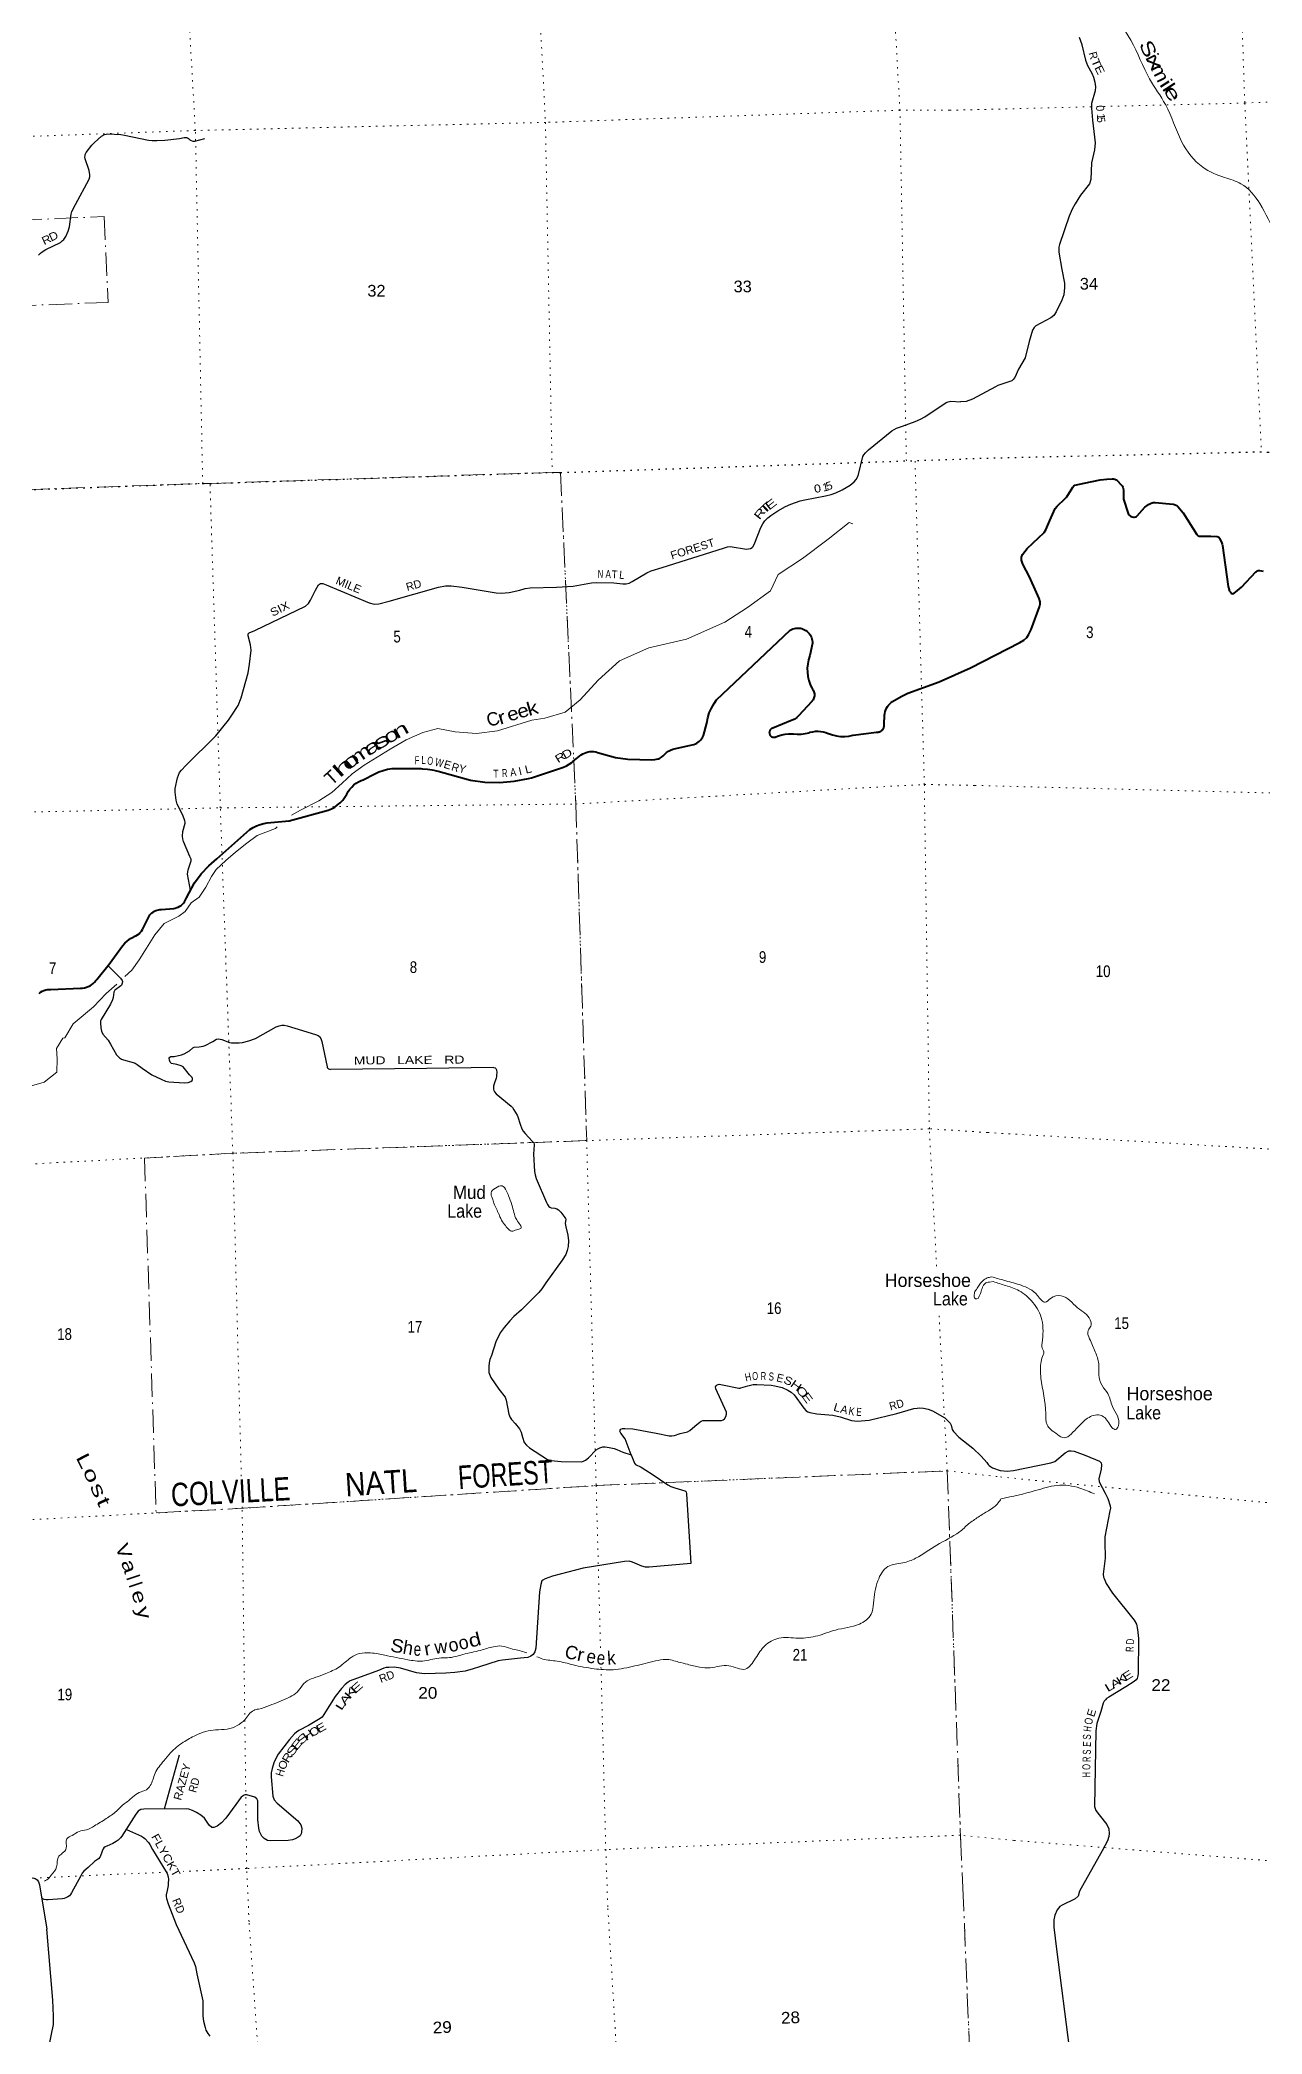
# Model space of a CAD drawing. Header units: feet. Extents: x 733631 to 986127, y 195788 to 388968.
# Drawn here: x 814074 to 832401, y 288752 to 318662 of the extents above; entities that cross this region are included whole.
import ezdxf
from ezdxf.enums import TextEntityAlignment as Align

# ---------------------------------------------------------------- set-up
doc = ezdxf.new("R2010")
doc.units = ezdxf.units.FT
doc.header["$LTSCALE"] = 70
doc.linetypes.add('DOT_DASHED', pattern=[7.7, 5, -1.2, 0.3, -1.2])
doc.linetypes.add('DOTTED', pattern=[1.5, 0.3, -1.2])
for name, color, linetype, lineweight in [('26', 7, 'Continuous', 40), ('29', 7, 'Continuous', 25), ('39', 7, 'Continuous', 13), ('44', 7, 'DOT_DASHED', 13), ('6', 7, 'DOTTED', 25), ('7', 7, 'DOTTED', 13)]:
    doc.layers.add(name, color=color, linetype=linetype, lineweight=lineweight)
for name, color, linetype in [('27', 7, 'Continuous'), ('30', 7, 'Continuous'), ('41', 7, 'Continuous'), ('42', 7, 'Continuous')]:
    doc.layers.add(name, color=color, linetype=linetype)

msp = doc.modelspace()

# ---------------------------------------------------------------- linework, layer by layer
at = {"layer": '26'}
for points in [[(828911.45, 310608.39), (828815.63, 310799.14), (828795.32, 310860.5), (828792.86, 310904.26), (828810.37, 310944.56), (828880.87, 311033.8), (829133.11, 311274.85), (829158.83, 311314.26), (829218.4, 311454.2), (829297.73, 311631.28), (829326.94, 311669.94), (829444.92, 311778.96), (829471.4, 311809.25), (829562.61, 311955.67), (829579.96, 311975.7), (829595.72, 311984.46), (829735.7, 312015.6), (829971.92, 312062.09), (830075.51, 312075.57), (830152.56, 312079.07), (830172.69, 312076.45), (830195.57, 312071.69), (830213.41, 312062.87), (830226.1, 312054.54), (830288.26, 311990.6), (830305.77, 311966.07), (830313.22, 311952.49), (830319.35, 311931.46), (830321.53, 311902.99), (830322.57, 311788.36), (830325.48, 311773.77), (830390.86, 311557.03), (830399.02, 311544.24), (830409.08, 311533.29), (830428.35, 311519.27), (830454.61, 311507.01), (830473.44, 311504.82), (830487.93, 311504.65), (830508.46, 311509.2), (830516.34, 311513.58), (830529.91, 311524.53), (830601.49, 311610.56)], [(830601.49, 311610.56), (830643.29, 311653.75), (830676.32, 311680.35), (830698.45, 311694.92), (830736.98, 311714.2), (830765.87, 311723.83), (830797.53, 311725.94), (831066.61, 311700.62), (831085.87, 311695.36), (831099.78, 311690.45), (831121.77, 311677.84), (831137.53, 311664.7), (831217.88, 311570.31), (831425.15, 311243.75), (831433.9, 311232.36), (831444.4, 311224.61), (831455.79, 311220.97), (831471.55, 311219.22), (831634.3, 311220.64), (831729.83, 311213.96), (831744.72, 311210.45), (831752.02, 311205.5), (831762.23, 311190.31), (831798.56, 311112.78), (831803.82, 311098.76), (831807.91, 311076.63), (831894.27, 310464.4), (831906.7, 310413.24), (831909.98, 310401.2), (831914.58, 310392.22), (831925.08, 310377.32), (831931, 310370.98), (831939.31, 310362.65), (831946.76, 310357.83), (831955.95, 310356.08), (831963.83, 310356.96), (831968.86, 310358.05), (831976.53, 310360.9), (831981.99, 310364.18), (832003.88, 310379.95), (832092.58, 310452.72), (832309.67, 310683.73), (832316.02, 310689.65), (832328.53, 310697.1), (832342.94, 310703.01), (832351.48, 310704.54), (832364.83, 310703.88), (832418.24, 310695.12)], [(828027.23, 309241.73), (828768.83, 309621.43), (828830.51, 309657.62), (828873.41, 309697.04), (828900.55, 309736.46), (828936.05, 309820.45), (829061.65, 310156.97), (829073.9, 310199.02), (829075.66, 310234.07), (829059.9, 310284.88), (829019.73, 310373.34), (828911.45, 310608.39)], [(823445.56, 307950.96), (823471.94, 307973.95), (823500.59, 307994.05), (823531.17, 308011.04), (823563.37, 308024.75), (823564.76, 308025.25), (823857.05, 308089.71), (823880.32, 308095.7), (823902.83, 308104.09), (823924.34, 308114.79), (823944.61, 308127.67), (823963.43, 308142.61), (823980.58, 308159.43), (823995.88, 308177.95), (824009.17, 308197.97), (824020.28, 308219.27), (824024.56, 308229.24), (824072.7, 308413.74), (824088.64, 308491.77), (824112.65, 308567.7), (824144.47, 308640.7), (824183.74, 308709.98), (824222.39, 308765.01), (825325.18, 309807.28), (825344.98, 309818.38), (825365.83, 309827.35), (825387.5, 309834.09), (825409.76, 309838.53), (825432.36, 309840.62), (825455.05, 309840.33), (825477.6, 309837.67), (825499.73, 309832.67), (825521.23, 309825.39), (825541.85, 309815.89), (825561.36, 309804.3), (825579.55, 309790.73), (825596.22, 309775.33), (825611.2, 309758.27), (825624.3, 309739.74), (825635.4, 309719.94), (825644.37, 309699.09), (825651.11, 309677.42), (825655.55, 309655.16), (825657.64, 309632.56), (825657.6, 309614.49), (825617.71, 309426.34), (825599.25, 309365.97), (825587.2, 309304.01), (825581.69, 309241.12), (825582.79, 309178), (825590.48, 309115.34), (825604.67, 309053.82), (825625.22, 308994.13), (825651.9, 308936.92), (825652.38, 308936), (825661.77, 308924.04), (825669.85, 308911.16), (825676.54, 308897.5), (825681.77, 308883.22), (825685.48, 308868.48), (825687.63, 308853.42), (825688.19, 308838.22), (825687.16, 308823.05), (825684.55, 308808.07), (825680.38, 308793.44), (825674.72, 308779.33), (825667.6, 308765.89), (825659.12, 308753.27), (825649.37, 308741.6), (825647.26, 308739.37), (825448.74, 308523.08), (825425.83, 308498.12), (825400.79, 308477.17), (825394.19, 308472.97), (825382.1, 308466.95), (825369.44, 308462.23), (825356.37, 308458.86), (825352.79, 308458.18), (825067.04, 308339.36), (825060.02, 308337.46), (825053.24, 308334.84), (825046.77, 308331.53), (825040.68, 308327.55), (825035.04, 308322.96), (825029.91, 308317.81), (825025.34, 308312.14), (825021.4, 308306.03), (825018.11, 308299.55), (825015.52, 308292.75), (825013.66, 308285.72)], [(825013.66, 308285.72), (825012.54, 308278.54), (825012.17, 308271.27), (825012.57, 308264.01), (825013.73, 308256.83), (825015.63, 308249.81), (825018.25, 308243.03), (825021.57, 308236.56), (825025.54, 308230.47), (825030.13, 308224.83), (825035.29, 308219.7), (825040.95, 308215.14), (825047.06, 308211.19), (825053.55, 308207.9), (825060.34, 308205.31), (825067.37, 308203.45), (825074.56, 308202.33), (825081.82, 308201.97), (825089.08, 308202.36), (825096.26, 308203.52), (825103.28, 308205.42), (825110.06, 308208.04), (825110.92, 308208.43), (825150.36, 308222.9), (825198.3, 308238.99), (825247.67, 308249.97), (825297.91, 308255.74), (825348.48, 308256.22), (825372.26, 308254.61), (825431.62, 308249.48), (825491.2, 308250.58), (825550.33, 308257.9), (825608.37, 308271.36), (825626.05, 308276.76), (825664.33, 308286.37), (825703.41, 308291.92), (825742.85, 308293.35), (825782.22, 308290.66), (825821.1, 308283.86), (825859.06, 308273.04), (825895.67, 308258.3), (825897.93, 308257.24), (825957.19, 308237.23), (826018.21, 308223.52), (826080.33, 308216.27), (826142.87, 308215.55), (826205.14, 308221.36), (826266.46, 308233.66), (826269.07, 308234.33), (826620.9, 308279.34), (826632.15, 308279.1), (826643.37, 308280.04), (826654.42, 308282.15), (826665.2, 308285.41), (826675.57, 308289.77), (826685.44, 308295.19), (826694.68, 308301.61), (826703.2, 308308.96), (826710.9, 308317.17), (826717.71, 308326.13), (826723.54, 308335.76), (826728.33, 308345.94), (826730.05, 308350.89), (826735.78, 308375.94), (826736.55, 308400.89), (826740.64, 308534.04), (826743.59, 308561.2), (826749.37, 308587.89), (826757.9, 308613.84), (826769.1, 308638.75), (826782.84, 308662.36), (826798.97, 308684.39), (826817.32, 308704.63), (826837.69, 308722.83), (826858.67, 308738.04), (826987.71, 308814.21), (827089.57, 308862.35), (827557, 309032.29), (828027.23, 309241.73)], [(816080.85, 305636.02), (816104.49, 305640.19), (816127.57, 305646.8), (816149.83, 305655.79), (816171.03, 305667.05), (816190.93, 305680.47), (816209.33, 305695.9), (816226.01, 305713.16), (816240.79, 305732.08), (816253.52, 305752.43), (816264.05, 305774.01), (816271.74, 305794.88), (816392.97, 306017.26), (816494.31, 306151.86), (816609.17, 306275.12), (816728.21, 306379.35), (817223.74, 306817.87), (817271.61, 306849.12), (817322.47, 306875.19), (817375.79, 306895.8), (817430.96, 306910.72), (817481.98, 306919.18), (817812.17, 306951.02), (818399.4, 307110.43), (818448.46, 307130.96), (818495.11, 307156.51), (818538.83, 307186.79), (818579.15, 307221.47), (818615.62, 307260.18), (818647.85, 307302.49), (818675.47, 307347.94), (818675.64, 307348.25), (818696.45, 307386.81), (818721.16, 307422.99), (818749.53, 307456.38), (818781.23, 307486.62), (818815.92, 307513.39), (818853.21, 307536.38), (818892.71, 307555.35), (818922.44, 307566.45), (819096.49, 307651.63), (819157.9, 307682.35), (819222.18, 307706.48), (819288.63, 307723.76), (819356.52, 307734), (819389.87, 307736.39), (819759.38, 307733.03), (819784.54, 307732.8), (819809.38, 307731.04), (819888.76, 307725.43), (819991.8, 307707.18), (819997.52, 307705.76), (820022.15, 307699.64), (820047.52, 307692.65), (820530.48, 307559.61), (820748.33, 307531.37), (820967.94, 307526.05), (821186.91, 307543.71), (821402.83, 307584.17), (821444.96, 307594.83), (821926.97, 307755.33), (821970.61, 307774.37), (822012.01, 307797.85), (822050.74, 307825.54), (822065.81, 307838.1), (822168.21, 307918.61), (822190.53, 307936.71), (822214.62, 307952.37), (822240.21, 307965.43), (822267.03, 307975.74), (822294.77, 307983.19), (822323.15, 307987.7), (822351.84, 307989.22), (822380.53, 307987.73), (822408.91, 307983.25), (822436.57, 307975.86), (822707.02, 307899.59), (822892.13, 307875.96), (823252.71, 307862.67), (823294.02, 307868.41), (823318.85, 307871.87), (823344.02, 307876.89), (823351.61, 307878.95), (823367.18, 307884.99), (823382.03, 307892.63), (823396, 307901.77), (823396.72, 307902.36), (823421.66, 307925.28), (823444.98, 307950.34), (823445.56, 307950.96)], [(814063.36, 304361.79), (814085.96, 304378.18), (814110.15, 304392.12), (814135.67, 304403.46), (814162.23, 304412.06), (814189.54, 304417.85), (814217.31, 304420.74), (814237.75, 304421.01), (814685.82, 304440.21), (814715.03, 304441.31), (814743.96, 304445.46), (814772.31, 304452.6), (814799.75, 304462.67), (814825.98, 304475.55), (814850.73, 304491.11), (814873.72, 304509.16), (814894.69, 304529.52), (814913.42, 304551.96), (814926.53, 304571.06), (815112.24, 304798.52), (815311.95, 305073.2), (815348.52, 305114.02), (815389.15, 305150.79), (815433.41, 305183.11), (815480.8, 305210.64), (815485.51, 305213.02), (815512.17, 305224.77), (815537.45, 305239.23), (815561.08, 305256.26), (815574.57, 305268.31), (815599.13, 305293.33), (815611.78, 305318.31), (815693.67, 305480.01), (815702.16, 305500.12), (815712.71, 305519.23), (815725.2, 305537.13), (815739.48, 305553.62), (815755.42, 305568.54), (815772.83, 305581.7), (815791.51, 305592.98), (815811.28, 305602.24), (815831.9, 305609.38), (815853.16, 305614.33), (815874.81, 305617.03), (815896.63, 305617.45), (815899.7, 305617.32), (816080.85, 305636.02)]]:
    msp.add_lwpolyline(points, dxfattribs=at)
at = {"layer": '29'}
for p, q in [((815944.65, 292128.51), (816168.04, 292941.94)), ((814267.57, 289262.05), (814178.54, 290327.02))]:
    msp.add_line(p, q, dxfattribs=at)
for points in [[(829697.16, 318588.6), (829752.73, 318359.83), (829782.56, 318279.25), (829845.91, 318164.29), (829873.74, 318103.8), (829891.27, 318026.6), (829901.79, 317956.42), (829897.59, 317896.32), (829845.68, 317705.52), (829843.65, 317637.79), (829857.2, 317458.89), (829898.29, 317115.99), (829889.95, 317014.61), (829841.56, 316816.83), (829831.65, 316566.82), (829812.19, 316502.92), (829677.62, 316333.59), (829596.69, 316205.39), (829551.11, 316124.68), (829510.72, 316017.62), (829361.73, 315593.06), (829351.21, 315550.95), (829355.28, 315476.27), (829400.48, 315218.09), (829438.89, 315014.05), (829440.05, 314949.59), (829428.37, 314836.85), (829397.55, 314756.1), (829312.64, 314584.19), (829277.57, 314528.04), (829234.61, 314490.73), (829006.86, 314371.73), (828983, 314349.08), (828958.45, 314310.48), (828907.29, 314139.41), (828848.89, 313890.77), (828750.58, 313725.06), (828695.44, 313596.38), (828670.89, 313568.31), (828650.77, 313547.19), (828439.44, 313480.58), (828401.47, 313459.51), (828061.1, 313275.02), (827962.5, 313238.45), (827878.89, 313233.95)], [(829656.31, 318700.34), (829696.5, 318591.3), (829697.16, 318588.6)], [(814054.96, 315432.41), (814085.4, 315464.77), (814108.2, 315481.88), (814161.35, 315516.06), (814381.73, 315622.52), (814410.27, 315647.27), (814431.17, 315666.29), (814465.32, 315713.77), (814498.61, 315791.76), (814518.52, 315858.25), (814541.31, 316048.36), (814553.71, 316088.33), (814609.71, 316192.84), (814814.89, 316573.06), (814822.54, 316607.34), (814822.54, 316639.66), (814814.89, 316702.33), (814754.09, 316877.23), (814749.39, 316902.02), (814751.29, 316922.93), (814755.09, 316943.84), (814770.29, 316970.46), (814852.89, 317082.55), (814891.88, 317122.54), (814998.27, 317215.7), (815042.87, 317242.24), (815091.36, 317251.82), (815286.05, 317242.24), (815342.14, 317234.71), (815704.01, 317158.59), (815757.26, 317152.97), (815825.65, 317151.07), (815947.19, 317158.59), (816167.57, 317181.41), (816235.96, 317196.61), (816252.64, 317198.6), (816274.02, 317196.7), (816287.79, 317191.95), (816304.36, 317181.41), (816323.89, 317162.48), (816342.35, 317150.99), (816367.58, 317143.47), (816382.78, 317142.52), (816395.55, 317143.38), (816547.35, 317183.79)], [(821352.6, 310432), (821427.56, 310444.73), (821822.86, 310451.32), (822073.21, 310471.1), (822347.43, 310518.9), (822422.38, 310523.84), (822679.32, 310517.25), (822815.2, 310502.41), (822863.79, 310504.06), (822910.73, 310512.3), (822956.03, 310537.02), (823173.44, 310668.87), (823240.15, 310696.9), (823404.03, 310747.99), (824326.38, 311038.06), (824386.51, 311059.49), (824425.2, 311064.43), (824668.16, 311023.23), (824728.26, 311031.47), (824753.81, 311046.3), (824770.28, 311062.79), (824794.14, 311117.17), (824886.38, 311347.91), (824914.88, 311402.27), (824946.17, 311446.78), (824990.65, 311492.91), (825037.1, 311530.86), (825139.22, 311596.79), (825255.32, 311664.35), (825333.25, 311700.59), (825402.75, 311725.34), (825476.87, 311748.41), (825545.2, 311763.24), (825854.85, 311822.57), (825938.57, 311845.64), (826007.23, 311870.38), (826106.57, 311913.21), (826224.64, 311985.75), (826285.29, 312033.53), (826314.94, 312066.49), (826333.35, 312104.42), (826348.96, 312145.61), (826414.85, 312415.9), (826428.88, 312440.64), (826455.23, 312470.31), (826500.49, 312514.79), (826848.88, 312796.64), (826918.06, 312836.19), (827007.79, 312870.79), (827198.85, 312936.72), (827277.12, 312971.34), (827343.79, 313009.23), (827665.83, 313221.86), (827692.14, 313235.05), (827731.71, 313241.64), (827878.89, 313233.95)], [(816333.78, 305908.68), (816289.57, 306149.66), (816290.39, 306182.63), (816297.8, 306212.29), (816342.27, 306347.44), (816343.92, 306358.98), (816340.62, 306373.81), (816322.51, 306413.36), (816230.27, 306637.51), (816216.27, 306680.37), (816211.33, 306719.92), (816217.09, 306789.14), (816252.51, 306914.4), (816253.33, 306929.24), (816250.04, 306947.36), (816217.09, 307033.06), (816131.45, 307197.88), (816116.63, 307258.87), (816101.8, 307380.83), (816105.1, 307435.21), (816135.57, 307591.79), (816151.21, 307632.99), (816170.16, 307672.55), (816199.81, 307710.46), (816263.21, 307778.02), (816711.21, 308226.32), (816901.45, 308457.08), (816954.97, 308536.17), (817048.04, 308681.23), (817093.33, 308793.28), (817198.74, 309169.05), (817219.34, 309297.63), (817242.39, 309508.59), (817231.68, 309590.98), (817198.74, 309722.83), (817197.92, 309752.51), (817211.92, 309768.98), (817297.56, 309801.94), (818055.21, 310171.12), (818103.8, 310210.69), (818134.27, 310256.83), (818206.74, 310408.45), (818252.85, 310487.57), (818281.68, 310510.66), (818318.74, 310507.34), (818364.85, 310487.57), (819010.5, 310217.27), (819088.74, 310200.81), (819155.44, 310204.09), (819313.56, 310243.64), (820051.44, 310454.6), (820154.38, 310474.4), (820242.49, 310474.38), (820407.2, 310454.6), (820914.49, 310368.9), (820992.74, 310365.62), (821112.14, 310375.49), (821270.26, 310408.45), (821352.6, 310432)], [(815095, 304777.46), (815283.16, 304588.85), (815310.34, 304554.25), (815315.28, 304541.07), (815309.52, 304516.34), (815297.16, 304486.68), (815288.93, 304473.49), (815269.99, 304457), (815210.69, 304417.45), (815198.34, 304407.57), (815190.1, 304389.44), (815183.51, 304377.9), (815177.75, 304338.34), (815175.28, 304300.44), (815164.57, 304265.82), (815131.63, 304199.89), (814993.28, 303969.15), (814985.05, 303947.73), (814981.75, 303919.72), (814986.69, 303843.89), (814998.22, 303792.81), (815019.63, 303751.59), (815098.69, 303659.3), (815131.63, 303599.96), (815223.87, 303441.74), (815244.46, 303418.67), (815269.16, 303393.95), (815300.46, 303372.53), (815329.28, 303362.63), (815473.4, 303326.38), (815500.58, 303316.48), (815534.34, 303296.71), (815605.99, 303237.37), (815750.93, 303138.48), (815890.93, 303072.56), (815958.46, 303044.54), (816007.87, 303033), (816238.46, 303019.81), (816296.11, 303024.76), (816337.29, 303039.59), (816357.06, 303056.08), (816360.35, 303067.62), (816362, 303084.1), (816357.05, 303098.92), (816343.88, 303115.41), (816317.52, 303138.48), (816220.35, 303258.8), (816192.34, 303276.92), (816126.46, 303296.7), (816047.4, 303309.89), (816029.29, 303328.03), (816016.11, 303360.99), (816014.47, 303390.66), (816021.05, 303402.18), (816039.17, 303412.08), (816086.93, 303415.37), (816197.29, 303438.45), (816238.46, 303454.92), (816317.52, 303501.07), (816370.23, 303543.94), (816389.99, 303553.81), (816462.46, 303560.41), (816523.41, 303568.66), (816554.7, 303580.18), (816666.7, 303639.52), (816722.71, 303674.14), (816745.76, 303679.07), (816777.06, 303675.79), (816802.59, 303670.85), (816917.05, 303626.33), (816947.54, 303619.76), (817008.48, 303618.11), (817062.83, 303618.11), (817114.7, 303626.33), (817209.42, 303649.43), (817305.76, 303685.67), (817615.41, 303857.07), (817659.89, 303875.23), (817701.06, 303883.44), (817738.95, 303885.12), (817780.12, 303876.85), (817898.71, 303837.3), (818208.36, 303745), (818248.72, 303728.55), (818265.19, 303713.71), (818274.24, 303705.44), (818288.25, 303685.7), (818300.59, 303639.52), (818379.65, 303257.15)], [(818379.65, 303257.15), (818384.19, 303246.46), (818389.96, 303239.87), (818404.36, 303227.51), (818415.49, 303222.56), (818434.56, 303220.8)], [(820877.1, 303251.93), (819873.81, 303234.3), (818434.56, 303220.8)], [(820877.1, 303251.93), (820899.31, 303246.46), (820911.66, 303234.92), (820919.08, 303216.79), (820924.84, 303175.59), (820922.37, 303136.03), (820919.9, 303109.66), (820915.78, 303088.23), (820885.31, 303004.18), (820877.9, 302971.21), (820876.25, 302943.19), (820878.72, 302925.07), (820882.84, 302903.64), (820891.08, 302885.51), (820918.25, 302852.55), (821142.25, 302667.95), (821158.72, 302648.17), (821181.78, 302615.21), (821231.2, 302532.79), (821241.08, 302509.73), (821274.02, 302397.65), (821302.02, 302330.07), (821323.43, 302293.81), (821353.08, 302259.2), (821458.49, 302147.13), (821479.08, 302119.1), (821485.67, 302099.33), (821484.85, 302087.79), (821478.26, 301949.35), (821491.44, 301692.23), (821501.31, 301637.83), (821517.79, 301586.75), (821669.32, 301224.15), (821687.44, 301192.82), (821705.56, 301166.45), (821722.03, 301153.26), (821720.38, 301154.91), (821741.79, 301145.04), (821797.79, 301141.72), (821827.44, 301131.85), (821850.5, 301115.35), (821885.09, 301079.09), (821947.68, 300998.33), (821955.91, 300985.15), (821959.21, 300973.63), (821952.62, 300910.98), (821959.21, 300861.55), (821992.15, 300736.29), (821998.74, 300650.58), (821993.8, 300564.86), (821982.27, 300507.17), (821959.21, 300446.21), (821906.5, 300360.5), (821662.73, 300017.68), (821599.32, 299930.31), (821557.32, 299872.64), (821293.79, 299615.53), (821181.78, 299516.64), (821120.02, 299452.34), (821036.84, 299351.82), (820975.07, 299267.75), (820911.66, 299134.26), (820845.78, 298929.89), (820823.54, 298868.89), (820810.36, 298819.44), (820806.25, 298765.07), (820808.71, 298674.4), (820834.59, 298601.02)], [(820834.59, 298601.02), (820955.31, 298423.88), (821049.19, 298305.2), (821067.31, 298259.06), (821108.48, 298048.09), (821128.25, 298001.94), (821146.37, 297968.98), (821199.08, 297909.65), (821264.96, 297830.53), (821292.96, 297781.08), (821311.08, 297705.27), (821337.43, 297626.16), (821372.02, 297583.3), (821414.84, 297543.75), (821684.96, 297372.34), (821739.32, 297355.86), (821890.85, 297342.67), (822193.92, 297336.08), (822227.27, 297343.49), (822258.15, 297359.15), (822299.33, 297395.41), (822417.92, 297514.08), (822448.39, 297537.15), (822468.98, 297547.04), (822516.75, 297560.23), (822548.86, 297561.88), (822612.28, 297550.34), (822688.05, 297533.86), (822727.99, 297521.5), (822813.22, 297481.12), (822938.4, 297441.56)], [(822938.4, 297441.56), (822852.75, 297678.9), (822786.86, 297764.6), (822772.86, 297794.27), (822774.51, 297809.1), (822786.86, 297823.94), (822812.39, 297835.47), (822846.16, 297837.12), (822964.75, 297830.53), (823313.93, 297764.6), (823511.58, 297725.05), (823548.64, 297723.4), (823591.47, 297731.64), (823676.29, 297758.01), (823785.82, 297786.03), (823821.24, 297804.16), (823893.71, 297870.09), (823972.77, 297936.01), (823992.53, 297947.55), (824013.94, 297954.14), (824045.24, 297955.79), (824295.6, 297955.79), (824321.95, 297964.03), (824341.71, 297978.86), (824361.48, 298015.13), (824371.36, 298049.73), (824368.07, 298081.05), (824209.95, 298430.47), (824205, 298461.78), (824214.89, 298476.61), (824229.72, 298489.8), (824246.18, 298496.39), (824257.71, 298498.04), (824308.78, 298489.8), (824557.48, 298442), (824574.78, 298442), (824585.49, 298443.65), (824690.9, 298476.62), (824769.13, 298493.09), (824822.67, 298496.39), (825037.61, 298484.85), (825092.79, 298476.62), (825203.14, 298448.59), (825290.44, 298410.69), (825341.49, 298377.72), (825382.68, 298338.17), (825527.62, 298140.39), (825567.15, 298099.18), (825590.21, 298084.35), (825619.86, 298074.46), (825725.27, 298054.68), (825962.45, 298034.9), (826074.46, 298008.53), (826246.57, 297957.44), (826291.87, 297949.2), (826340.46, 297947.55), (826390.7, 297949.2), (826509.29, 297962.38), (826924.35, 298061.27), (827181.3, 298133.79), (827227.42, 298142.04), (827261.18, 298145.33), (827326.24, 298140.39), (827393.78, 298125.55), (827458.01, 298100.83), (827642.49, 297995.35), (827700.14, 297942.61), (827724.84, 297916.24), (827741.31, 297883.27), (827756.14, 297820.64), (827774.25, 297790.97), (827853.31, 297705.27), (828064.14, 297540.45), (828189.32, 297421.78), (828274.97, 297322.89), (828294.33, 297294.87), (828309.15, 297278.39), (828327.68, 297263.56), (828359.39, 297246.25), (828472.62, 297204.22)], [(822938.4, 297441.56), (822988.23, 297317.12), (823007.17, 297295.7), (823092.82, 297256.15), (823158.7, 297210), (823257.53, 297150.66), (823488.12, 296992.44), (823537.53, 296966.06), (823593.53, 296946.29), (823745.07, 296900.14), (823754.95, 296893.54), (823763.18, 296883.65), (823771.42, 296853.99), (823837.3, 295812.34), (823211.41, 295753.01), (823157.05, 295756.29), (823099.41, 295772.79), (822961.05, 295832.12), (822909.99, 295845.29), (822842.46, 295838.71), (822223.15, 295739.82), (821761.97, 295621.16), (821649.97, 295581.6), (821617.02, 295561.8), (821602.2, 295548.62), (821584.08, 295495.89), (821564.32, 295383.82), (821511.61, 294539.95), (821498.43, 294483.89), (821472.08, 294447.65), (821435.84, 294421.26), (821393.02, 294401.5), (821281.02, 294388.32), (821010.9, 294361.95), (820946.65, 294348.74), (820668.3, 294263.06), (820571.12, 294230.07), (820450.89, 294197.13), (820297.7, 294174.04), (820161, 294164.17), (819841.46, 294157.56), (819719.58, 294170.76), (819481.92, 294239.6)], [(828472.62, 297204.22), (828579.76, 297196.58), (828674.44, 297203.6), (829235.54, 297319.4), (829292.32, 297339.86), (829450.72, 297471.92), (829505.57, 297498.36), (829540.64, 297501.87), (829581.26, 297495.86), (829758.1, 297429.07), (829961.46, 297347.47), (829987.28, 297320.22), (829993.03, 297287.82), (829989.31, 297223.5), (829950.95, 297079.03), (829958.76, 297034.58), (830048.82, 296865.12), (830087.72, 296784.26), (830122.78, 296675.48), (830126.29, 296640.39), (830118.52, 296601.98), (830045.64, 296210.52), (830042.69, 296140.79), (830046.99, 295892.91), (830017.59, 295652.57), (830021.09, 295606.96), (830031.51, 295585.66), (830063.18, 295512.21), (830158.02, 295367.39), (830484.76, 294958.33), (830519.08, 294899.87), (830535.01, 294821.39), (830548.73, 294686.87), (830543.62, 294155.94), (830534.88, 294105.79), (830527.86, 294086.49), (830512.06, 294064.7), (830482.76, 294038.55), (830356.51, 293960.35), (830101.76, 293805.03), (830070.21, 293784.7), (830053.02, 293765.39), (830035.15, 293744.35), (830017.59, 293713.79), (829981.39, 293590.78), (829922.91, 293410.25), (829908.51, 293301.16), (829887.85, 292166.28), (829905.85, 292107.06), (829959.13, 292042.86), (830072.59, 291894.61), (830101.77, 291829.4), (830108.78, 291759.22), (830105.28, 291713.6), (830082.77, 291651.02), (830004.08, 291500.3), (829663.44, 290897.66)], [(819481.92, 294239.6), (819388.51, 294256.45), (819307.8, 294253.15), (819267.73, 294249.28), (819233.69, 294239.96), (819149.68, 294207), (818728.03, 294048.78), (818696.18, 294028.42), (818653.91, 293996.03), (818596.26, 293936.7), (818504.02, 293818.03), (818332.72, 293547.73), (818306.37, 293508.18), (818253.66, 293468.62), (818102.13, 293382.92), (817957.19, 293303.8), (817922.85, 293280.13), (817894.6, 293257.65), (817818.83, 293171.95), (817649.42, 292950.48), (817621.19, 292908.24), (817581.65, 292822.53), (817555.3, 292736.83), (817544.01, 292668.64), (817542.12, 292611.57), (817568.47, 292321.49), (817586.6, 292265.45), (817634.36, 292216.01), (817944.01, 291952.3), (817988.49, 291889.67), (818003.31, 291840.22), (817998.37, 291780.89), (817991.78, 291754.52), (817976.95, 291728.15), (817945.66, 291705.07), (817904.48, 291682), (817863.31, 291665.52), (817799.07, 291655.63), (817527.3, 291649.04), (817489.41, 291655.63), (817438.36, 291685.3), (817400.48, 291721.55), (817369.18, 291790.78), (817357.65, 291840.22), (817344.47, 291972.08), (817344.47, 292248.97), (817326.36, 292281.94), (817298.35, 292308.3), (817179.76, 292341.27), (817154.23, 292341.26), (817135.3, 292337.97), (817094.11, 292308.3), (817015.05, 292196.23), (816863.52, 291991.85), (816796, 291922.63), (816731.75, 291873.18), (816680.7, 291850.11), (816652.69, 291853.41), (816613.16, 291886.37), (816540.69, 291991.85), (816489.64, 292038.01), (816422.1, 292077.56), (816361.16, 292103.93), (816307.63, 292123.7), (816270.57, 292130.3), (815631.85, 292126.79)], [(813048.4, 292500.45), (813149.32, 292387.4), (813343.68, 292206.1), (813365.09, 292178.08), (813379.91, 292150.07), (813402.97, 292080.84), (813416.15, 291998.43), (813452.39, 291164.46), (813456.5, 291138.08), (813466.39, 291123.25), (813491.92, 291098.53), (813528.98, 291080.4), (813550.39, 291073.81), (813584.98, 291073.81), (813965.45, 291093.58), (814003.34, 291083.69), (814032.16, 291065.57), (814054.4, 291037.55), (814068.4, 290993.05), (814178.54, 290327.02)], [(815631.85, 292126.79), (815590.32, 292122.05), (815564.79, 292107.22), (815549.14, 292095.68), (815512.09, 292051.18), (815304.55, 291721.54), (815280.67, 291693.52), (815248.55, 291662.21), (815218.08, 291639.13), (815169.49, 291612.76), (815080.55, 291573.21), (815055.02, 291561.67), (815034.43, 291546.84), (815022.08, 291530.35), (815008.08, 291494.09), (814975.96, 291413.33), (814971.84, 291405.09), (814952.07, 291382.02), (814892.78, 291339.17), (814800.54, 291253.46), (814731.36, 291194.12), (814708.31, 291167.76), (814688.54, 291124.9), (814546.89, 290871.08), (814534.53, 290848), (814517.24, 290828.23), (814495, 290810.09), (814461.24, 290795.27), (814440.64, 290787.02), (814408.54, 290778.79), (814197.71, 290765.6), (814173.82, 290763.95), (814140.87, 290770.54), (814104.53, 290791.9)], [(815372.99, 291818.94), (815598.55, 291721.53), (815625.73, 291703.4), (815647.96, 291685.27), (815700.67, 291625.94), (815721.26, 291596.27), (815763.26, 291520.45), (815980.67, 291161.15), (815996.32, 291113.35), (816000.44, 291068.85), (815999.62, 291014.46), (815997.14, 290979.85), (815980.67, 290904.04), (815969.14, 290843.05), (815969.14, 290816.68), (815974.08, 290785.37), (815997.14, 290706.25), (816117.97, 290397.9)], [(829663.44, 290897.66), (829645.25, 290821.39), (829598.37, 290781.34), (829401.65, 290688.02), (829370.88, 290665.36), (829328.11, 290614.43), (829295.15, 290536.03), (829277.55, 290467.26), (829279.21, 290354.19), (829317.19, 290024.94), (829511.96, 288508.02)], [(816117.97, 290397.9), (816385.29, 289823.09), (816405.9, 289764.99), (816430.24, 289658.14), (816516.42, 289253.27), (816520.16, 289170.78), (816520.16, 289020.82), (816527.66, 288945.86), (816551.08, 288853.08), (816564.19, 288811.84), (816593.22, 288760.29), (816625.06, 288720.91)], [(814855.11, 286402.18), (814844.53, 286571.85), (814822.05, 286718.06), (814788.33, 286856.76), (814750.88, 286969.22), (814713.4, 287070.45), (814660.96, 287179.16), (814428.69, 287554.05), (814363.12, 287683.39), (814271.34, 287876.45), (814235.74, 287972.05), (814203.9, 288116.38), (814190.78, 288223.23), (814188.92, 288348.81), (814203.9, 288528.75), (814248.86, 288753.68), (814276.95, 288898.02), (814278.83, 289023.6), (814267.57, 289262.05)]]:
    msp.add_lwpolyline(points, dxfattribs=at)
at = {"layer": '39'}
for p, q in [((828314.37, 300032.33), (828368.83, 300037.78)), ((828339.18, 300108.41), (828366.47, 300105.49))]:
    msp.add_line(p, q, dxfattribs=at)
for points in [[(817847.22, 307034.02), (817980.95, 307106.81), (818255.5, 307249.39), (818453.92, 307376.21), (818605.38, 307512.96), (818758.76, 307651.83), (818934.7, 307783.66), (819131.3, 307906.35), (819328.07, 308025), (819568.31, 308165.96), (819816.19, 308272.86), (820039.87, 308334.07), (820299.02, 308283.58), (820619.71, 308258.28), (820937.33, 308299.64), (821451.73, 308459.66), (821644.61, 308487.01), (821951.84, 308578.5), (822175.82, 308765.25), (822447.53, 309057.52), (822763.73, 309349.87), (823207.85, 309543), (823768.13, 309672.79), (824346.96, 309926.97), (824684.56, 310149.47), (825031.15, 310396.69), (825147.23, 310643.12), (825508.31, 310882.93), (825895.32, 311174.58), (826211.45, 311424.41), (826262.92, 311404.58)], [(815349.09, 304613.47), (815453.96, 304711.45), (815564.22, 304864.47), (815675.39, 305041.83), (815797.73, 305239.96), (815937.52, 305410.57), (816155.98, 305517.38), (816251.84, 305590.41), (816344.06, 305717.33), (816461.42, 305803.87), (816561.78, 305952.37), (816649.38, 306114.44), (816717.47, 306216.87), (816860.85, 306353.24), (817006.81, 306477.58), (817178.54, 306613.26), (817331.01, 306727.79), (817460.04, 306780.47), (817607.23, 306834.01), (817631.94, 306856.66)], [(813912.38, 302964.08), (814140.01, 303027.5), (814327.23, 303178.09), (814332.16, 303378.76), (814322.9, 303536.24), (814417.02, 303688.49), (814449.21, 303692.04), (814575.04, 303902.49), (814878.6, 304161.85), (815069.64, 304361.21), (815226.58, 304501.04)]]:
    msp.add_lwpolyline(points, dxfattribs=at)
for points in [[(827536.53, 322443.3), (827757.9, 322315.15), (828049.71, 322409.32), (828526.92, 322308.55), (828785.04, 322116.43), (829060.65, 321943.17), (829368.24, 321833.8), (829878.91, 321596.89), (830241.77, 321095.52), (830239.05, 320470.84), (830163.35, 320118.23), (830191.21, 319755.48), (830156.06, 319186.14), (830432.96, 318657.19), (830713.87, 318075.84), (830952.96, 317690.95), (831194.34, 317138.39), (831510.36, 316752.44), (831839.9, 316597.44), (832084.19, 316503.82), (832368.56, 316205.58), (832618.25, 315754.4), (832938.46, 315364.57), (833433.12, 314801.61), (833596.67, 314702.84)], [(820954.98, 301050.34), (820921.09, 301127.7), (820882.8, 301212.94), (820856.89, 301292.7), (820839.23, 301368.8), (820906.7, 301440.83), (821004.19, 301475.82), (821068.16, 301403.94), (821102.14, 301324.56), (821150.83, 301189.2), (821182.35, 301075.29), (821223.87, 300963.88), (821284.39, 300835.14), (821222.58, 300816.02), (821148.66, 300796.32), (821083.88, 300841.84), (821027.98, 300914.1), (820973.07, 301008.69), (820956.63, 301053.09)], [(828092.47, 299888.19), (828087.62, 299861.64), (828083.43, 299820.95), (828105.56, 299779.48), (828141.6, 299787.26), (828160.29, 299820.54), (828178.71, 299859.88), (828191.26, 299894.89), (828201.51, 299935.87), (828218, 299973.1), (828233.21, 299994.06), (828270.25, 300024.16), (828314.37, 300032.33)], [(828092.47, 299888.19), (828139.95, 299955.23), (828179.63, 300015.82), (828216.3, 300054), (828279.2, 300093.42), (828339.18, 300108.41)], [(828368.83, 300037.78), (828558.77, 299978.82), (828757.92, 299901.64), (828964.92, 299723.7), (829100.08, 299466.17), (829103.01, 299120.65), (829112.96, 299017.95), (829130.41, 298984.27), (829119.89, 298941.41), (829087.34, 298839.09), (829084.59, 298590.37), (829157.16, 298061.58), (829177.78, 297890.57), (829228.85, 297823.83), (829335, 297745.07), (829434.03, 297694.33), (829537.09, 297750.88), (829745.63, 297961.08), (829920.73, 298038.61), (830024.9, 298012.32), (830088.25, 297942.01), (830152.51, 297847.48), (830204.08, 297821.18), (830246.54, 297875.38), (830156.63, 298167), (830086.69, 298358.33), (830001.24, 298478.32), (829954.66, 298640.24), (829952.45, 298805.9), (829899.13, 298985.75), (829814.97, 299178.55), (829791.92, 299307.02), (829832.05, 299369.21), (829824.43, 299463.91), (829635.45, 299646.59), (829389.92, 299827.08), (829229.6, 299786.51), (829150.85, 299728.88), (829035.86, 299827.51), (828787.19, 299983.63), (828560.14, 300049.62), (828366.47, 300105.49)], [(827999.73, 296405.52), (828144.69, 296507.54), (828298.09, 296601.86), (828382.45, 296658.5), (828443.3, 296718.72), (828490.21, 296783.18)], [(828488.27, 296780.51), (829000.6, 296903.4), (829327.37, 296982.76), (829668.81, 296941.41), (829888.62, 296852.9)], [(821524.85, 294412.73), (821615.49, 294378.14), (821829.32, 294345.75), (822070.5, 294290.37), (822384.6, 294232.36), (822670.42, 294217.55), (822993.44, 294273.35), (823305.45, 294348.86), (823458.07, 294372.29), (823652, 294332.88), (823785.02, 294298.69), (823967.02, 294254.67), (824127.18, 294246.06), (824404.81, 294277.44), (824649.84, 294226.28), (824806.14, 294389.58), (824945.19, 294576.35), (825152.33, 294689.42), (825449.52, 294691.35), (825741.09, 294727.43), (826002.1, 294812.68), (826362.07, 294900.59), (826537.27, 295048.59), (826574.05, 295216.35), (826639.55, 295551.49), (826789.58, 295763.08), (827015.47, 295820.35), (827206.5, 295888.11), (827523.02, 296085.32), (827861.75, 296283.58), (827999.73, 296405.52)], [(814142.88, 291046.72), (814178.14, 291063.85), (814245.61, 291135.88), (814324.88, 291259.09), (814358, 291418.58), (814410.53, 291463.58), (814469.65, 291541.29), (814477.37, 291681.36), (814557.97, 291731.74), (814662.32, 291793.37), (814772.47, 291816.81), (814893.15, 291875.17), (815070.12, 291984.78), (815222.68, 292097.29), (815337.1, 292203.94), (815401.65, 292251.54), (815463.81, 292307.12), (815563.84, 292374.62), (815671.14, 292416.15), (815767.37, 292566.48), (815803.17, 292667.38), (815932.22, 292851.66), (816033.88, 292971.88), (816224.86, 293128.72), (816410.17, 293232.65), (816563.14, 293292.54), (816709.7, 293315.68), (816883.06, 293327.94), (817034.37, 293379.65), (817145.59, 293467.93), (817280.71, 293607.95), (817352.62, 293627.55), (817518.06, 293679.93), (817795.83, 293796.34), (817906.23, 293858.26), (818081.41, 294050.8), (818212.46, 294103.57), (818363.5, 294161.34), (818557.35, 294255.56), (818742.74, 294402.01), (818865.53, 294458.44), (819032.92, 294468.4), (819144.74, 294455.47), (819244.73, 294435.91), (819589.66, 294367.22), (819813.02, 294347.43), (820059.74, 294391.51), (820188.97, 294395.61), (820417.25, 294444.89), (820681.29, 294508.01), (820877, 294561.82), (820999.91, 294571.69), (821137.15, 294533.65), (821341.73, 294482.6), (821374.9, 294469.94)]]:
    msp.add_spline(points, degree=3, dxfattribs=at)
at = {"layer": '44'}
for points in [[(813440.9, 322486.57), (813756.25, 315955.84), (815039.84, 316013.49), (815097.07, 314724.63), (813790.11, 314673.64), (813855.53, 311915.03), (816515.98, 312009.86), (816624.91, 312008.76), (821756.23, 312175.07), (821880.45, 312173), (822110.18, 307201.17), (822273.38, 302153.44), (816967.56, 301962.86), (815643.02, 301892.2), (815816.67, 296570.93), (817107.06, 296638.67), (822416.11, 296979.22), (827680.09, 297200.22), (827879.48, 291716.89), (827919.67, 290832.83)], [(829083.11, 280824.22), (828428.72, 280883.43), (828105.31, 286296.24), (827919.67, 290832.83)]]:
    msp.add_lwpolyline(points, dxfattribs=at)
at = {"layer": '6'}
for points in [[(842773.16, 312780.33), (837767.84, 312624.85), (837650.75, 312618.29), (832494.55, 312474.24), (832389.9, 312479.19), (827910.77, 312376.08)], [(797258.52, 311320.09), (800112.45, 311453.56), (800620.15, 311451.28), (805381.05, 311618.08), (805960.83, 311631.37), (810512.77, 311812.57), (811262.71, 311819.74), (816515.98, 312009.86), (816624.91, 312008.76), (821756.23, 312175.07), (821880.45, 312173), (827910.77, 312376.08)]]:
    msp.add_lwpolyline(points, dxfattribs=at)
at = {"layer": '7'}
msp.add_line((821880.45, 312173), (822067.39, 308127.34), dxfattribs=at)
for points in [[(827066.92, 312347.66), (826970.89, 317603.78), (826674.4, 322913.74), (826431.71, 328239.12), (826280.74, 333548.6), (826166.83, 336774.09)], [(821328.35, 324185.73), (821385.72, 322746.24), (821654.56, 317424.12), (821756.23, 312175.07)], [(831971.7, 322674.08), (832141.64, 317714.76), (832389.9, 312479.19)], [(816515.98, 312009.86), (816406.21, 317303.07), (816124.25, 322210.03)], [(827716.41, 317606.67), (832141.64, 317714.76), (837455.55, 317948.9), (842801.66, 318133.75)], [(827716.41, 317606.67), (826970.84, 317607.1), (821654.56, 317424.12), (816406.21, 317303.07), (810258.46, 317082.73), (805155.38, 316836.96), (799984.54, 316701.36), (797070.69, 316569.79)], [(827519.62, 300270.8), (827412, 302330.03), (827336.42, 307495.29), (827196.96, 312344.47)], [(817097.17, 297016.18), (816967.56, 301962.86), (816780.07, 307143.06), (816625.29, 312007.13)], [(822077.87, 307900.45), (822110.18, 307201.17), (822273.38, 302153.44), (822416.11, 296979.22), (822480.37, 294537.61)], [(803418.3, 306649.64), (803443.43, 306651.04), (806162.14, 306854.73), (811472.83, 307027.32), (816780.07, 307143.06), (822110.18, 307201.17), (827336.42, 307495.29), (828092.68, 307480)], [(828092.68, 307480), (832568.79, 307366.25), (837798.11, 307429.34), (843024.61, 307138.6)], [(828286.12, 302274.03), (827412, 302330.03), (822273.38, 302153.44), (816967.56, 301962.86), (811684.08, 301682.23), (810296.33, 301624.37)], [(828286.12, 302274.03), (832657.45, 302017.36), (837953.94, 302016.36), (843273.67, 301828.27)], [(827919.67, 290832.83), (827879.48, 291716.89), (827680.09, 297200.22), (827558.59, 299525)], [(806346.26, 296110.99), (806511.91, 296118.58), (811870.18, 296356.19), (817107.06, 296638.67), (822416.11, 296979.22), (827680.09, 297200.22), (828478.08, 297107.95)], [(828478.08, 297107.95), (832974.47, 296675.31), (838239.58, 296594.25), (843514.87, 296511.58)], [(817210.04, 290437.88), (817175.34, 291236.19), (817107.06, 296638.67), (817106.17, 296672.72)], [(822487.82, 294254.63), (822559.81, 291519.58), (822591.42, 290635.7)], [(828680.57, 291657.98), (827876.91, 291735.23), (822559.81, 291519.58), (817175.34, 291236.19), (816223.76, 291193.38)], [(828680.57, 291657.98), (833124.65, 291304.55), (838411.94, 291224.82)], [(815986.6, 291182.71), (812071.52, 291006.58), (806763.91, 290722.78), (801385.45, 290528.76), (798007.24, 290393.87)], [(829152.46, 262644.57), (829102.57, 264799.39), (828955.36, 270386.33), (828681.17, 275562.51), (828428.72, 280883.43), (828105.31, 286296.24), (827919.67, 290832.83)], [(819061.34, 244518.57), (819029.88, 248495.35), (818852.79, 253805.57), (818624.65, 259125.59), (818460.58, 264549.79), (818199.85, 269963.46), (818047.17, 275226.23), (817838.68, 280559.3), (817529.14, 285889.74), (817210.04, 290437.88)], [(822591.42, 290635.7), (822865.5, 286099.26), (823072.25, 280760.04), (823349.76, 275377.51), (823592.74, 270264.67), (823773.08, 264661.04), (823981.3, 259289.49), (824220.53, 254036.79), (824430.68, 248667.35), (824410.07, 248129.64)]]:
    msp.add_lwpolyline(points, dxfattribs=at)

# ---------------------------------------------------------------- texts
at = {"layer": '27', "width": 0.7}
msp.add_text('F', height=120, dxfattribs=at).set_placement((819694.59, 307798.2))
at = {"layer": '27'}
for s, rotation, width, p in [('L', 358, 0.8, (819791.73, 307802.48)), ('O', 355.118, 0.7, (819879.34, 307793.36)), ('W', 344.638, 0.8, (819988.99, 307779.18)), ('R', 343.268, 0.95, (820235.62, 307709.76)), ('L', 14.353, 1.1, (821364.62, 307655.34)), ('R', 31.988, 1.3, (821844.32, 307810.6)), ('D', 30.828, 1.25, (821948.58, 307868.96)), ('T', 1.37, 0.85, (820873.12, 307594.43)), ('R', 3.023, 0.7, (821006.82, 307603.71)), ('A', 6.616, 0.85, (821132.81, 307614.6))]:
    msp.add_text(s, height=120, rotation=rotation, dxfattribs=dict(at, width=width)).set_placement(p)
for s, rotation, p in [('E', 343.468, (820120.26, 307747.52)), ('Y', 346.222, (820344.42, 307684.2)), ('I', 13.135, (821267.4, 307632.13))]:
    msp.add_text(s, height=120, rotation=rotation, dxfattribs=at).set_placement(p)
at = {"layer": '30'}
for s, rotation, width, p in [('R', 285.653, 0.95, (829813.62, 318411.74)), ('T', 292.314, 1.3, (829858.64, 318294.79)), ('E', 295.857, 1.25, (829912.79, 318185.85)), ('5', 276.833, 0.9, (829928.31, 317454.84)), ('R', 25.784, 1.15, (814198.22, 315612.06)), ('D', 25.784, 1.15, (814304.52, 315665.13)), ('0', 10.847, 1.15, (825745.7, 311874.5)), ('5', 15.318, 1.1, (825924.87, 311918.18)), ('T', 43.249, 2, (824992.9, 311593.66)), ('E', 37.847, 1.55, (825072.58, 311650.88)), ('R', 51.542, 1.45, (824915.73, 311520.64)), ('N', 358.531, 0.65, (822478.39, 310592.43)), ('A', 358.531, 0.75, (822594.62, 310589.45)), ('T', 356.767, 0.9, (822688.7, 310584.47)), ('L', 353.945, 0.9, (822796.51, 310577.83)), ('H', 12.369, 0.8, (824705.77, 298549.38)), ('O', 2.527, 0.65, (824801.93, 298562.9)), ('R', 358.927, 0.65, (824922.22, 298561.93)), ('S', 356.927, 0.75, (825039.01, 298554.88)), ('E', 346.748, 0.95, (825160.84, 298533.21)), ('S', 336.533, 1.2, (825272.49, 298496.53)), ('H', 324.164, 1.35, (825379.52, 298430.89)), ('O', 311.235, 1.5, (825460.06, 298343.78)), ('E', 306.235, 1.5, (825533, 298261.35)), ('L', 343.752, 1.15, (826013.57, 298091.41)), ('K', 349.691, 0.85, (826236.24, 298035.73)), ('E', 356.342, 0.75, (826353.38, 298024.29)), ('D', 89.449, 0.65, (830482.16, 294640.61)), ('R', 89.449, 0.65, (830477.55, 294526.22)), ('E', 41.439, 1.7, (818861.28, 293904.82)), ('A', 31.37, 1.4, (830230.25, 293964.07)), ('K', 31.37, 1.35, (830323.17, 294022.86)), ('E', 31.774, 1.4, (830414.51, 294080.04)), ('L', 57.636, 1.6, (818633.68, 293655.53)), ('A', 55.143, 1.5, (818700.5, 293737.51)), ('K', 49.823, 1.6, (818776.22, 293833.73)), ('L', 31.37, 1.55, (830145.25, 293913.53)), ('E', 29.491, 1.35, (818319.1, 293296.38)), ('O', 79.051, 0.8, (829859.79, 293434.99)), ('E', 72.051, 1.05, (829899.17, 293553.15)), ('E', 51.15, 1.6, (817974.99, 293060.36)), ('S', 45.519, 1.8, (818055.52, 293141.95)), ('H', 35.403, 1.3, (818131.72, 293189.66)), ('O', 31.629, 1.2, (818220.47, 293241.62)), ('S', 85.957, 0.75, (829834.31, 293205.3)), ('E', 86.957, 0.75, (829835.68, 293099.46)), ('H', 82.48, 0.7, (829841.58, 293323.24)), ('O', 65.235, 1.1, (817774.21, 292766.05)), ('R', 59.15, 1.25, (817835.08, 292871.05)), ('S', 53.15, 1.55, (817903.17, 292967.66)), ('R', 88.957, 0.65, (829829.56, 292872.82)), ('S', 88.957, 0.7, (829833.38, 292981.46)), ('H', 72.909, 0.9, (817734.22, 292657)), ('O', 88.957, 0.65, (829825.68, 292758.33)), ('H', 88.957, 0.6, (829827.12, 292642.66))]:
    msp.add_text(s, height=120, rotation=rotation, dxfattribs=dict(at, width=width)).set_placement(p, align=Align.CENTER)
for s, rotation, p in [('0', 274.331, (829913.66, 317631.89)), ('1', 274.331, (829926.19, 317507.55)), ('1', 10.847, (825864.4, 311895.67)), ('A', 345.467, (826120.52, 298062.34))]:
    msp.add_text(s, height=120, rotation=rotation, dxfattribs=at).set_placement(p, align=Align.CENTER)
for s, rotation, width, p in [('FOREST', 17.458, 1.05, (823552.33, 310868.01)), ('MILE', 337.283, 1.05, (818499.37, 310507.14)), ('SIX', 25.979, 1.15, (817563.34, 310009.31)), ('MUD   LAKE   RD', 0.537, 1.3, (818782.8, 303294.07)), ('RD', 15.761, 0.95, (826830.14, 298105.64)), ('RAZEY', 74.644, 1.05, (816191.23, 292249.56)), ('RD', 74.644, 0.95, (816414.96, 292365.48)), ('FLYCKT', 298.984, 1.15, (815740.15, 291715.03))]:
    msp.add_text(s, height=120, rotation=rotation, dxfattribs=dict(at, width=width)).set_placement(p)
for rotation, p in [(15.955, (819584.44, 310393.89)), (20.568, (819187.77, 294018.36)), (291.898, (816055.67, 290761.97))]:
    msp.add_text('RD', height=120, rotation=rotation, dxfattribs=at).set_placement(p)
at = {"layer": '41'}
for s, rotation, width, p in [('S', 295.597, 1.4, (830603.37, 318486.63)), ('i', 295.597, 1.15, (830661.89, 318364.49)), ('x', 295.982, 1.65, (830706.36, 318275.8)), ('m', 295.982, 1.2, (830784.67, 318122.4)), ('i', 303.15, 1.4, (830877.26, 317956.5)), ('l', 303.15, 1.35, (830918.04, 317896.33)), ('e', 302.111, 1.55, (830974.3, 317807.45))]:
    msp.add_text(s, height=200, rotation=rotation, dxfattribs=dict(at, width=width)).set_placement(p, align=Align.CENTER)
for s, rotation, width, p in [('e', 17.28, 1.15, (821263.66, 308480.07)), ('k', 15.552, 1.25, (821404.39, 308520.34)), ('n', 29.23, 1.55, (819427.86, 308170.51)), ('r', 17.28, 1.25, (820974.72, 308389.82)), ('e', 17.28, 1.15, (821111.42, 308435.41)), ('a', 31.754, 1.65, (818996.74, 307910.78)), ('s', 31.089, 1.75, (819144.02, 308001.6)), ('o', 30.402, 1.5, (819292.21, 308090.92)), ('h', 42.158, 2, (818571.39, 307583.36)), ('o', 38.092, 1.75, (818687.98, 307688.92)), ('m', 34.432, 1.4, (818812.01, 307785.45)), ('S', 348.739, 1.1, (819317.44, 294496.17)), ('d', 13.761, 1.25, (820527.51, 294548.13)), ('e', 357.564, 0.75, (819676.14, 294429.41)), ('r', 10.315, 1.1, (819853.43, 294426.49)), ('r', 348.962, 1.1, (822117.95, 294357.47)), ('e', 350.535, 0.95, (822259.02, 294329.36)), ('e', 355.191, 0.85, (822418.45, 294300.6)), ('k', 3.896, 0.95, (822587.42, 294291.9))]:
    msp.add_text(s, height=200, rotation=rotation, dxfattribs=dict(at, width=width)).set_placement(p)
for s, rotation, p in [('C', 16.248, (820803.81, 308354.78)), ('T', 42.078, (818450.49, 307470.26)), ('h', 350.143, (819506.51, 294461.46)), ('w', 5.238, (819999.39, 294455.68)), ('o', 12.135, (820220.72, 294478.74)), ('o', 13.231, (820374.42, 294512.08)), ('C', 347.176, (821930.66, 294399.36))]:
    msp.add_text(s, height=200, rotation=rotation, dxfattribs=at).set_placement(p)
for s, width, p in [('Lake', 0.9, (820182.76, 300997.14)), ('Mud', 0.95, (820267.03, 301277.67)), ('Lake', 0.9, (827466.53, 299681.78)), ('Lake', 0.9, (830364.36, 297972.27))]:
    msp.add_text(s, height=200, dxfattribs=dict(at, width=width)).set_placement(p)
for p in [(826742.38, 299958.41), (830368.31, 298258.6)]:
    msp.add_text('Horseshoe', height=200, dxfattribs=at).set_placement(p)
at = {"layer": '42'}
for s, rotation, width, p in [('L', 297.384, 1.45, (814607.09, 297401.72)), ('o', 294.788, 1.5, (814712.66, 297197.91)), ('s', 294.395, 1.6, (814817.81, 296969.4)), ('t', 294.395, 1.6, (814916.52, 296751.76)), ('V', 291.349, 1.2, (815199.74, 296062.63)), ('a', 288.601, 1.35, (815286.78, 295833.36)), ('e', 288.035, 1.35, (815440.11, 295377.76)), ('y', 285.176, 1.4, (815515.59, 295137.89))]:
    msp.add_text(s, height=200, rotation=rotation, dxfattribs=dict(at, width=width)).set_placement(p)
for p in [(815366.02, 295597.91), (815403.06, 295487.84)]:
    msp.add_text('l', height=200, rotation=288.601, dxfattribs=at).set_placement(p)
at = {"layer": '44'}
for s, rotation, width, p in [('FOREST', 3.67, 0.75, (820356.05, 296926.64)), ('COLVILLE', 3.088, 0.8, (816049.67, 296664.34)), ('NATL', 3.67, 0.9, (818662.77, 296815.88))]:
    msp.add_text(s, height=350, rotation=rotation, dxfattribs=dict(at, width=width)).set_placement(p)
at = {"layer": '7'}
for s, width, p in [('32', 1.05, (818984.1, 314812.21)), ('33', 1.05, (824475.97, 314876.5)), ('4', 0.85, (824641.9, 309697.43)), ('5', 0.85, (819375.18, 309624.1)), ('7', 0.85, (814209.99, 304651.38)), ('8', 0.85, (819620.4, 304667.31)), ('9', 0.85, (824856.01, 304818.14)), ('16', 0.85, (824973.45, 299553.07)), ('17', 0.85, (819587.29, 299273.34)), ('18', 0.85, (814333.83, 299164.5)), ('21', 0.85, (825362.01, 294354.05)), ('19', 0.85, (814337.54, 293758.96)), ('20', 1.1, (819748.11, 293782.42))]:
    msp.add_text(s, height=175, dxfattribs=dict(at, width=width)).set_placement(p)
for s, width, p in [('34', 1.05, (829804.18, 314916.6)), ('3', 0.85, (829818.13, 309690.11)), ('10', 0.85, (830018.23, 304606.08)), ('15', 0.85, (830294.37, 299327.32)), ('22', 1.1, (830884.2, 293900.22))]:
    msp.add_text(s, height=175, dxfattribs=dict(at, width=width)).set_placement(p, align=Align.CENTER)
at = {"layer": '7', "width": 1.1}
for s, p in [('29', (819968.67, 288760.97)), ('28', (825190.59, 288906.51))]:
    msp.add_text(s, height=175, rotation=2.639, dxfattribs=at).set_placement(p)

doc.saveas('drawing.dxf')
